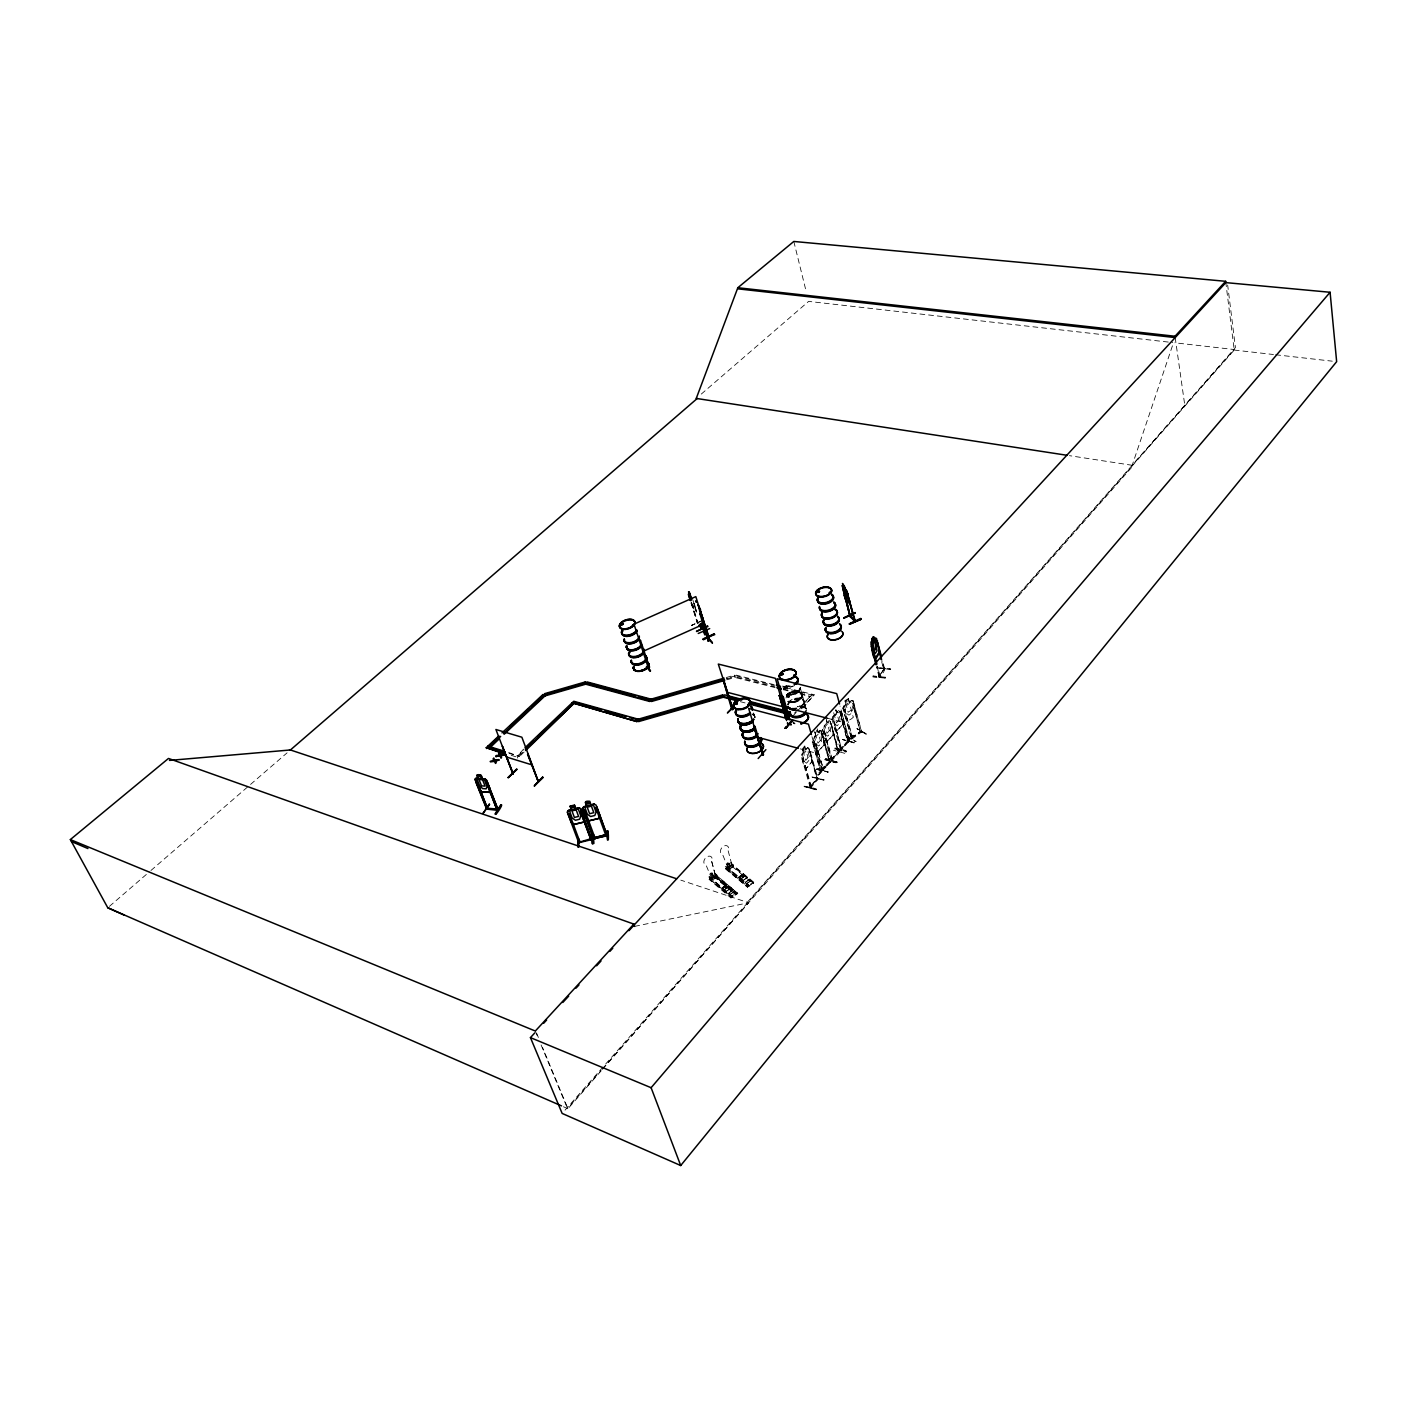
<?xml version="1.0" encoding="UTF-8"?>
<svg xmlns="http://www.w3.org/2000/svg" width="1407" height="1407" viewBox="0 0 1407 1407"><rect width="100%" height="100%" fill="white"/><g stroke="black" fill="none" stroke-linecap="round" stroke-linejoin="round"><path stroke-width="0.75" stroke-dasharray="5 3.75" d="M804.558 786.32C841.404 796.292 778.739 780.428 816.148 788.694M815.884 789.749L804.259 786.724M816.341 769.348L828.125 772.038L816.605 768.31M825.293 759.428C849.898 768.679 829.18 754.943 825.311 759.446M836.919 762.119L825.522 758.496M828.019 772.021L816.623 768.292M834.703 749.016C844.147 747.539 855.702 755.876 834.703 749.016L846.012 752.006M835.037 748.542L846.346 751.514M836.954 762.049L825.645 758.883M713.085 874.908C711.45 873.905 710.095 874.626 712.03 873.712M846.258 751.039L834.949 747.996M845.924 704.397L844.956 700.809L848.351 698.417L849.318 702.251L851.235 702.181L853.011 708.829L852.079 712.874L848.931 715.125L846.469 713.472L844.692 706.824L846.064 704.432L842.863 708.055C845.044 716.884 845.871 726.311 855.562 714.738L853.011 700.862L861.788 731.886M728.949 864.988L727.384 863.335L729.565 864.25M727.525 863.951L729.442 864.144M754.943 716.902L754.17 715.108M804.417 702.498L806.264 709.181A8.477 5.048 -15.8 0 0 799.862 707.053M711.696 874.714L712.681 875.33L711.924 873.659M711.573 874.609L712.997 874.961L710.992 873.466M712.03 874.749L712.522 874.855M727.349 863.74L729.371 863.916M728.967 864.672L727.683 862.983M728.545 864.461L728.193 863.107M800.565 706.683A8.512 5.03 -15.8 0 0 800.319 698.171L800.266 697.45M802.359 696.359L802.377 694.583M743.107 876.491C740.416 871.83 738.992 880.888 742.878 876.473M797.505 691.259L801.99 693.651M788.096 696.096L787.691 697.538M788.571 695.92L788.975 697.116M723.409 887.571C733.75 886.902 716.392 888.573 726.346 886.357M712.892 875.189L711.151 874.503L711.784 873.501M712.188 874.152L712.347 874.31M846.398 737.004L855.984 741.63L846.785 736.054M846.856 736.6L855.984 741.63M711.063 874.028L712.47 874.187M696.975 622.439L697.942 622.615M800.284 689.025L800.372 687.601A8.671 5.065 -15.8 0 1 795.799 693.563A8.671 5.065 -15.8 0 1 786.46 694.601M821.459 769.735C818.241 769.541 823.517 769.946 820.369 770.948L812.455 741.682L813.492 741.964L821.477 771.142L811.997 736.652M817.449 777.842L816.922 779.865L809.465 750.089L817.326 779.97L818.188 779.021L817.854 777.948L816.623 778.827M786.161 728.58L791.226 723.075M802.447 758.83L803.133 758.039L810.678 787.867C807.442 787.129 826.314 769.647 810.889 786.021M791.438 724.763L789.925 723.427L790.101 724.886C793.794 725.484 787.146 722.688 791.051 725.027M788.36 723.022C790.136 725.238 785.968 721.316 787.322 724.148L788.377 724.324L787.252 722.723M847.735 741.436L848.333 740.68L847.823 742.597L840.348 712.927L847.735 742.615L847.911 740.539M841.439 748.348L840.296 748.999L847.137 741.77M838.132 751.936L839.012 751.021L838.414 751.795M829.761 762.682L821.196 733.821L821.899 733.047L829.532 762.84L830.429 761.926L830.112 760.853L828.864 761.697M832.1 758.795L831.66 760.571L824.361 730.901L823.658 731.675M822.902 768.697C840.331 752.692 816.975 770.491 823.535 769.594L814.917 740.68L814.196 741.471L822.726 770.42L823.5 769.559L814.917 740.68M822.286 770.192L813.475 739.291L815.849 735.298L814.723 731.675M813.492 739.361C814.284 736.776 817.643 729.653 821.248 730.937L829.919 761.873L822.321 770.315M826.964 741.612L832.979 735.034L832.891 730.673L833.067 735.07L827.087 741.647L825.118 739.044L822.444 729.442L823.007 727.19L828.969 720.683L830.253 721.123L838.66 752.077L831.185 760.466L822.55 729.389L824.66 725.379M848.052 741.682L839.715 710.799L838.431 710.377L831.977 719.047L840.577 750.037L848.192 741.577M832.1 719.083L832.663 716.849M804.364 703.588L802.852 699.525M879.797 675.325L878.883 675.905M883.666 669.644C887.676 666.39 877.81 682.026 879.885 675.237M883.948 668.73L884.458 667.973L879.146 677.013L878.812 675.905M879.041 677.048L876.579 666.9M885.179 677.224L873.114 675.94M873.114 675.923L872.973 676.96L885.073 678.086M728.404 864.338L728.193 863.652M1172.436 345.805L1132.195 465.295L1235.434 347.564L1227.66 285.023M805.894 749.773L804.786 745.921L802.289 748.823L803.327 752.428L801.199 756.597L801.709 754.31L807.636 747.592L805.824 749.526L804.91 745.956L802.412 748.858L803.573 752.481L802.535 755.102L804.452 761.803L806.528 763.21L808.832 760.501L809.254 756.192L807.354 749.491L805.771 749.738M797.505 691.382L791.121 692.385L786.372 695.937M727.982 863.88L727.261 862.878M815.726 735.263L814.776 737.884L816.658 744.567L818.733 746.009L821.143 743.371L821.635 739.115L819.771 732.431L818.135 732.642M824.783 725.396L823.834 727.999L825.68 734.665L827.756 736.125L830.13 733.504L830.622 729.266L828.776 722.6L827.175 722.793L826.19 719.206M842.951 708.108L843.813 705.997M880.114 676.415L877.476 666.215M709.093 879.568L715.934 875.084L737.778 893.41L730.884 897.947L709.234 879.516M713.894 876.455L735.791 894.729L713.841 876.438L714.791 875.84L736.617 894.184L714.176 875.717M737.725 893.463L714.281 873.395L715.354 874.978L714.246 875.91L736.16 894.184M715.934 875.084L715.002 875.682L736.969 893.973M725.555 869.034L747.522 887.184L725.854 868.312L732.326 864.566L754.328 882.681C737.461 892.777 757.001 879.058 753.062 883.508L730.585 865.182M726.452 868.436L748.401 886.621L725.836 868.312L725.695 866.132L749.562 885.847L747.944 886.621L725.854 868.559L727.525 867.785M727.12 867.732L725.854 868.312M731.165 865.358L730.356 865.903M753.448 883.244L731.394 865.164L731.148 862.579L731.165 864.373L733.381 866.184L728.386 869.456L727.894 867.943M731.042 897.877L731.833 897.332L709.427 879.094M732.924 896.664L709.251 876.667L709.55 879.023L732.203 897.103L709.251 876.667M747.522 887.184L748.788 886.34L725.695 866.132M753.572 883.174L731.728 864.443M800.091 697.555L799.809 698.452M800.003 697.872L801.075 698.171M788.465 701.337A8.548 5.012 -15.8 0 0 800.653 698.189L800.741 698.013A8.512 4.995 -15.8 0 1 788.448 701.126M802.254 696.043L798.754 700.088L792.44 702.058M801.691 697.784C805.156 688.639 789.274 689.729 786.267 695.603M789.679 696.905L789.327 696.219M788.729 696.887L787.603 696.324M809.922 786.636L810.889 787.691L818.065 779.073L809.869 750.177M810.221 787.691L801.41 756.597L803.96 766.235L805.965 768.82L811.769 761.996L811.522 757.564L811.646 761.978L805.965 768.82M811.452 787.005L803.133 758.039M817.748 778.141L817.027 778.933M861.594 732.027L853.732 703.025L852.8 703.693L860.644 732.66C865.147 726.012 847.19 742.509 852.361 737.426M843.092 708.09L851.622 739.203L843.69 710.236L844.622 709.568L852.624 738.587L852.484 737.391M832.082 758.707C828.565 764.142 842.459 750.248 838.097 752.78M841.14 748.049L841.72 749.386L833.489 720.419L841.773 749.403L840.964 750.142L840.384 748.805L848.298 740.645M848.474 741.858L841.193 749.984M830.007 761.046L829.532 761.662M830.341 762.014L822.726 770.42M832.381 759.745L824.361 730.901M838.889 751.18L839.223 752.235L830.904 723.233L838.027 752.868M821.917 769.277L823.148 768.644M885.073 678.209L885.214 677.154M879.234 675.342L884.651 669.081L882.576 660.973M883.913 669.134L879.252 676.134M878.689 667.85L890.737 669.046L878.302 667.762M740.082 876.368L743.037 875.893M812.032 776.893L824.133 779.865L811.962 776.893M810.801 785.722L810.59 786.654M810.344 787.674L817.748 778.88M728.756 864.074L728.685 864.795M749.562 885.847L726.997 867.556M732.396 896.681L708.794 876.966M709.955 879.076L710.641 878.285M800.97 698.048L800.689 698.189A8.548 5.012 -15.8 0 0 798.086 691.242A8.548 5.012 -15.8 0 0 786.355 695.586M801.638 697.802L794.726 702.058L788.571 701.917A8.53 5.012 -15.8 0 0 800.829 698.787A8.53 5.012 -15.8 0 0 798.261 691.822A8.53 5.012 -15.8 0 0 786.513 696.166M788.694 696.834L788.342 695.885M601.194 1070.815L567.971 1108.716L542.486 1047.353M602.636 1069.179L748.577 902.749L680.83 880.149M747.293 902.309L1234.15 349.516L1174.898 342.816M565.051 1110.141L604.254 1065.609M605.696 1063.973L1234.22 350.062L1225.831 282.614M563.486 1106.764L567.496 1108.523L600.824 1070.657M602.266 1069.003L1133.374 465.471L1069.443 455.657M812.455 741.682L820.404 770.895M848.157 738.728C849.142 742.632 847.665 737.11 848.667 739.361M817.643 774.765C820.633 775.644 822.972 763.157 826.085 766.833C817.414 771.054 812.419 783.769 826.067 766.762M845.326 743.898C868.981 717.025 829.444 763.174 852.835 735.456M825.504 766.534L817.819 775.275M845.572 744.426L853.557 736.125M835.776 762.787L824.449 759.674M854.454 742.65L842.6 739.537L854.401 742.615M829.708 760.747L829.11 762.664M831.678 758.566C827.773 764.054 848.544 740.522 831.836 758.778M816.359 769.365L828.125 772.038M831.484 758.619L831.572 759.393M848.544 741.876L840.489 711.098L841.509 711.362L849.054 740.451L848.052 740.188M817.959 751.514L824.027 744.866L823.922 740.504L824.115 744.919L818.083 751.549L816.201 748.981M836.426 731.218L842.388 724.693L842.301 720.366L842.476 724.746L836.549 731.253L834.597 728.633M838.308 751.021L838.414 752.974L831.291 723.339M841.105 750.037L833.876 720.507M820.088 730.55L818.276 732.678L817.186 728.826M827.298 722.829L829.092 720.718M832.715 716.919L834.421 715.073L833.208 711.432M838.554 710.412L836.778 712.487L835.688 708.882M815.655 732.994L816.869 730.11M792.123 719.505L784.719 728.281L790.294 722.881M785.317 728.421L792.897 720.243M793.706 719.927L785.686 728.545L793.865 720.507M787.146 722.706L788.272 724.288L787.445 722.67M792.211 719.575L784.842 728.246M784.719 728.281L792.334 719.962M793.302 715.53L796.239 712.382M797.716 710.816L812.173 694.267L800.407 706.806M801.023 708.917L814.248 694.794L782.644 686.827M802.746 708.231L814.248 694.794M794.515 713.085L798.93 708.372M884.141 669.029L884.106 669.873M879.692 676.978L877.001 666.953M774.202 684.699L736.248 675.131L734.788 676.626L774.852 686.757M775.116 687.618L735.052 677.471L736.512 675.976L774.466 685.561M523.527 749.14L517.583 755.964L523.844 749.984M511.216 755.348L517.459 757.265L523.809 751.197M524.125 752.042L517.776 758.109L517.459 757.265M817.291 778.774L808.796 747.961L807.512 747.557M829.444 760.888L829.813 762.7M822.919 770.368L822.567 769.312M701.302 394.066L808.62 301.397L1172.717 342.569M109.447 906.337L149.3 871.9M150.954 870.476L248.916 785.827M250.569 784.403L287.098 752.833M810.889 786.935L802.729 757.933M742.65 876.772L740.117 877.141M789.397 696.975L787.515 696.623L788.184 697.292M851.129 737.884L860.433 731.921L851.991 737.268M851.727 739.132L861.664 731.921M866.132 734.243L856.969 728.668L866.044 733.627M844.007 710.394L844.921 709.726M853.117 703.869L854.049 703.201M851.323 710.043L848.157 712.276L846.381 705.628L849.547 703.377M843.795 706.033L851.71 700.405L853.134 700.932M848.456 698.47L845.062 700.862L846.17 704.485M884.212 669.767L882.154 660.921M709.744 878.179L714.774 874.89M726.188 867.627L731.165 864.373M727.964 866.747L729.776 865.569L728.756 862.421L726.751 863.441L727.964 866.747L726.751 863.441M710.746 879.428L716.937 874.925L717.552 876.807L711.59 880.694L710.975 878.812M731.869 865.34L727.437 868.242L728.052 870.124L733.962 866.272L731.148 862.579M733.346 864.39L727.12 868.735M710.746 879.498L716.603 875.559M727.19 868.946L733.082 864.953M710.306 873.976C712.733 868.91 710.57 882.488 710.5 874.134M890.525 669.38L878.496 668.149M844.622 709.568L852.765 738.429M823.816 780.217L812.226 777.297M789.204 693.37L791.139 692.402M844.78 753.325L833.507 750.265M854.084 742.949L842.652 739.519M702.902 620.082L691.646 625.341L695.621 623.987M703.008 620.469L691.646 625.306M696.236 611.535L695.568 608.844L696.236 611.535L692.578 607.261M691.101 603.48L696.166 611.394M820.316 769.4L821.283 771.177L819.912 769.752M790.224 724.447L791.314 724.746M726.223 677.541L734.56 675.149L734.823 675.993L726.469 678.403M726.575 678.948L734.929 676.556L735.052 677.471M726.821 679.81L735.175 677.4L734.56 675.149M866.202 734.085L857.004 728.668M749.104 885.865L725.238 866.431M840.77 749.087L841.245 750.001M634.663 926.369L748.577 902.749M792.528 702.357L794.726 702.023M861.066 730.708L860.539 731.552M788.659 696.078L789.01 695.885M792.422 702.075L788.465 701.618M790.048 723.391L790.347 724.412M840.489 711.098L848.439 739.765M1234.22 350.062L1273.458 354.511M1275.639 354.757L1332.288 361.177M732.994 896.558L732.045 897.174C728.562 896.822 740.961 890.596 735.738 894.746M800.073 697.907L800.917 697.643M800.108 698.558L800.302 698.241A8.512 5.03 -15.8 0 0 787.656 703.852M840.225 711.397L841.245 711.661M782.89 687.689L814.495 695.656M783.294 688.885L810.96 696.676L783.541 689.747M834.175 715.02L833.349 717.623L835.16 724.288L837.218 725.748L839.557 723.163L840.049 718.942L838.255 712.276L836.655 712.47L835.74 708.671M827.668 718.326L844.569 722.706M787.551 723.761L788.465 723.937M848.245 739.818L849.388 740.117L848.896 738.974M827.228 722.582L826.243 718.995M740.24 701.653L746.607 703.324M812.191 741.981L813.211 742.263M819.947 730.673L821.248 730.937M818.188 732.431L817.309 728.861M815.743 735.281L814.6 731.64M800.302 748.876L816.693 753.343M820.598 770.526L821.618 770.755M508.683 752.516L519.412 756.526L509.017 753.343M807.512 747.715L808.726 748.102M828.969 720.841L830.183 721.246L832.663 730.725M853.029 701.055L851.604 700.51L849.406 702.04M849.248 740.047L840.085 706.085M789.714 723.814L791.174 725.045M793.302 723.04L794.797 723.831M855.667 710.465L855.562 714.738M728.105 868.049L722.582 854.454A4.96 3.535 -51.7 0 1 720.894 849.283A4.96 3.535 -51.7 0 1 726.504 845.642A4.96 3.535 -51.7 0 1 728.175 850.813L728.351 850.954M730.69 862.878L733.381 866.184M711.661 878.601L706.033 865.006A4.977 3.553 -51.2 0 1 704.309 859.853A4.977 3.553 -51.2 0 1 709.972 856.177A4.977 3.553 -51.2 0 1 711.678 861.348L715.618 876.016M714.738 873.096L716.937 874.925M714.281 873.395L716.532 875.488M715.336 874.961L737.673 893.48M713.173 875.945L712.118 872.78M709.409 878.847L731.341 897.385M782.714 685.965L782.732 686A8.688 5.048 -15.8 0 0 792.546 686.106M805.033 707.281L806.141 708.495M803.749 700.44L804.083 701.372M806 708.301L806 708.301A8.6 5.1 -15.8 0 0 797.452 706.455M726.54 886.586L724.394 885.97L723.497 887.87M692.649 605.327L694.056 607.033L693.985 605.274M845.537 717.535L847.682 720.208M816.166 748.823L818.083 751.549M825.188 738.921L827.087 741.647M754.486 715.547L753.343 714.246A8.759 5.171 -16.9 0 1 754.662 718.062M536.735 1033.494L538.371 1037.451M535.311 1031.032L537.791 1036.994M541.097 1044.944L567.496 1108.523M805.824 708.02L806.317 709.251A8.477 5.03 -15.8 0 0 799.493 705.751M754.557 716.216L753.572 712.909M711.432 878.513L711.942 880.008L716.954 876.737L716.462 875.224M693.792 603.48L696.324 611.746M691.787 603.005L698.153 623.618M691.382 602.513L697.731 623.125M691.4 603.181L697.116 621.736M690.995 602.688L697.344 623.301M694.179 603.304L696.729 611.57M692.86 599.98L696.746 612.238M790.611 724.007L790.857 725.08M810.52 785.88L810.96 787.709M808.603 748.067L811.311 757.617M804.065 701.372L800.354 688.129A8.548 4.995 -15.8 0 1 795.887 693.968A8.548 4.995 -15.8 0 1 786.671 694.988M800.706 697.608L800.759 698.013A8.512 4.995 -15.8 0 0 798.015 691.066A8.512 4.995 -15.8 0 0 786.32 695.41M823.974 730.796L831.959 759.604M822.304 733.153L830.359 762.102M821.125 730.901L823.834 740.592M835.424 709.937L835.758 711.133M839.522 710.904L842.09 720.402M848.28 698.611L853.011 716.427M852.8 703.693L860.328 732.484M711.678 861.348L715.46 875.875M877.053 666.162L879.744 676.996M754.943 717.5L754.926 717.535A8.618 5.1 -16.9 0 0 752.094 714.492A8.635 5.1 -16.9 0 1 754.943 717.535L754.926 717.165A8.759 5.171 -16.9 0 0 752.042 713.947M728.175 850.813L732.045 865.481M881.697 661.659L883.684 669.82M793.812 241.459L806.07 291.056M1175.197 337.574L1184.905 406.095M754.416 717.605A8.635 5.1 -16.9 0 0 753.15 713.912A8.618 5.1 -16.9 0 1 754.398 717.605M786.443 695.92A8.548 5.012 -15.8 0 1 798.191 691.558A8.548 5.012 -15.8 0 1 800.759 698.523A8.548 5.012 -15.8 0 1 788.571 701.653M784.561 689.272A8.548 4.995 -15.8 0 1 789.274 685.789M784.315 688.797A8.671 5.065 -15.8 0 1 789.098 685.279M800.249 687.267A8.671 5.065 -15.8 0 1 795.694 693.159A8.671 5.065 -15.8 0 1 786.355 694.196M783.523 689.817A8.671 5.065 -15.8 0 1 788.993 684.875M799.897 688.199A8.548 4.995 -15.8 0 1 794.515 693.106A8.548 4.995 -15.8 0 1 786.284 693.669M783.506 689.342A8.548 4.995 -15.8 0 1 788.905 684.47M794.586 685.543A8.565 4.977 -15.8 0 1 782.943 686.352M790.259 686.387A8.688 5.048 -15.8 0 1 782.609 685.543M790.118 685.842A8.548 4.977 -15.8 0 1 782.573 685.016M797.576 706.859A8.6 5.118 -15.8 0 1 806.158 708.741M785.985 697.96A8.512 4.995 -15.8 0 1 797.716 692.138A8.512 4.995 -15.8 0 1 800.46 699.596A8.512 4.995 -15.8 0 1 787.322 701.548M787.797 704.714A8.618 5.1 -15.8 0 1 800.618 698.962A8.618 5.1 -15.8 0 1 800.882 707.58M788.043 705.153A8.495 5.03 -15.8 0 1 800.689 699.472A8.495 5.03 -15.8 0 1 800.935 707.985M787.674 704.309A8.618 5.1 -15.8 0 1 800.513 698.558A8.618 5.1 -15.8 0 1 800.759 707.176M794.937 723.761A8.424 5.03 -15.8 0 1 793.495 723.022M885.284 677.717L873.184 676.556L885.284 677.717M808.023 757.634L805.701 760.343L803.784 753.642L806.105 750.951L808.023 757.634M804.487 747.223L803.344 750.16L804.487 747.223M820.351 740.522L817.942 743.142L816.06 736.459L818.469 733.838L820.351 740.522M829.339 730.655L826.964 733.276L825.118 726.592L827.509 723.989L829.339 730.655M838.801 720.314L836.426 722.899L834.615 716.233L836.989 713.648L838.801 720.314M847.876 699.613L845.836 701.055L846.152 702.234L848.192 700.809L847.876 699.613M729.125 886.199L723.268 890.508L729.125 886.199M745.622 875.541L739.801 879.815L745.622 875.541M731.095 887.852L725.238 892.179L731.095 887.852M747.609 877.177L741.788 881.468L747.609 877.177M733.328 889.734L727.454 894.043L733.328 889.734M749.861 879.023L744.022 883.332L749.861 879.023M734.823 890.983L728.949 895.309L734.823 890.983M751.373 880.272L745.534 884.563L751.373 880.272M726.891 884.335L721.052 888.644L726.891 884.335M743.371 873.712L737.567 877.968L743.371 873.712M793.39 722.582A8.407 5.012 -15.8 0 0 794.832 723.321A8.424 5.03 -15.8 0 1 793.372 722.565"/><path stroke-width="1.5" d="M854.313 620.944L854.067 619.959L855.139 620.329L854.964 621.542L846.24 590.008L847.313 591.819M855.157 620.258L855.368 621.366L847.295 593.332L848.192 593.666M854.911 621.489L849.511 615.844M583.993 821.917L584.098 818.118M570.785 821.495L573.616 824.59L584.151 822.005L584.257 818.188M585.998 817.766L588.812 820.861L599.364 818.276L599.488 814.46M830.095 592.593L829.972 592.839M830.464 592.664L829.532 592.136M819.384 591.556L817.449 591.96L818.399 591.133M817.52 591.96L818.118 590.94L818.733 592.048M819.507 591.661L818.557 590.905M817.52 591.221L817.502 592.453M794.146 675.641L794.392 675.694M793.935 675.694L794.427 675.325M794.779 675.501L793.724 675.008M489.636 804.452L482.988 813.439L489.355 803.942M781.342 674.604L781.536 673.619M782.679 674.164L781.202 673.988M782.45 673.601L782.521 674.955L781.272 674.868M783.365 674.199L781.659 673.619M748.014 704.485L748.119 705.452M747.926 705.276L748.471 704.432M736.266 703.131L737.18 702.832M735.017 703.905L736.881 702.832M736.23 702.92L735.369 703.693L736.67 704.116M700.651 609.794L699.842 609.46L708.97 636.843L708.161 635.243M650.526 670.858L646.569 666.637M650.403 670.805L646.991 666.443M704.52 630.723C701.055 625.763 708.53 646.358 702.462 625.025M701.372 627.803L701.671 627.135M700.563 624.638L701.882 628.841L701.091 627.329M871.338 646.64C871.302 626.273 870.827 674.604 879.217 652.338L878.742 648.029L879.094 652.338L875.084 658.617M578.189 837.587L578.523 847.084M758.162 758.549L765.9 749.65M578.734 847.102L578.347 837.974L577.925 845.501M593.262 833.911L593.895 843.409L592.365 843.778L591.855 834.193M593.402 834.351L592.083 834.615L592.417 843.602M593.086 843.532L592.839 834.509M648.205 667.797C650.386 666.795 649.383 666.003 648.363 668.008L633.977 624.145L695.814 596.621L709.48 640.502L708.284 641.047L708.196 639.974C711.063 638.743 705.874 639.886 708.495 640.959M690.345 600.631L688.586 593.895L690.063 595.442M640.22 646.182L640.343 646.218M763.122 753.572L761.732 753.624L763.086 753.466L763.262 754.926L762.049 754.592M632.376 625.376L633.502 624.831L632.464 625.57M621.63 624.726L621.402 623.881L622.422 624.462M649.313 666.461L647.888 666.83L649.401 666.742M733.117 709.269L731.376 708.284L732.625 708.213M731.675 709.304L732.73 709.568L723.55 681.217L731.816 709.445L731.64 708.02M1067.262 455.323L696.254 398.427L737.831 287.731L793.812 241.459L1225.655 281.312L1225.831 282.614L628.929 930.678M842.23 585.804L850.109 616.477L843.866 590.799M513.098 772.672L512.957 774.043L495.915 729.494L521.874 737.215L538.353 781.465M781.166 673.847L781.254 675.043M781.237 674.076L782.239 673.795M647.888 666.83L648.891 666.32M622.879 624.233L622.123 624.303M623.266 624.251L622.246 624.849M871.549 644.529L875.646 638.25L876.508 638.655L881.609 659.69M872.428 647.976L876.016 662.117M881.187 659.637L877.071 640.73L881.556 656.928M877.493 640.783L876.596 641.469M873.554 636.738L871.953 639.235L872.147 645.25L876.948 664.192M593.877 839.1L595.231 838.678L584.732 810.168L583.5 810.784L584.732 810.168M591.802 838.466L578.787 842.353M496.689 808.585L497.058 810.01L486.294 782.099L487.35 782.169L498.166 809.992L486.417 780.023L484.817 778.687M496.812 808.603L498.184 809.57M495.352 814.301C502.651 799.756 504.515 803.784 495.915 814.407M495.123 813.826L501.05 804.751M580.089 842.441L569.466 813.914L568.235 814.53L569.466 813.914M476.938 781.448L487.772 809.254L476.938 781.448L475.672 781.694L486.716 809.236L498.236 809.641M487.438 807.847C484.518 808.075 488.95 807.688 487.649 809.236M478.644 788.325L481.247 791.877L490.164 792.299M486.453 780.094L490.146 789.134L490.093 792.405M497.005 809.94L486.294 782.099M478.521 778.37L477.061 779.372L479.594 785.739L482.601 788.588L486.171 788.835L487.015 786.249L484.483 779.883L482.109 778.616C483.199 773.569 473.016 773.199 478.45 778.476L475.074 779.337L481.352 791.684M849.564 615.985L854.172 620.188M591.116 804.91L594.176 804.065L583.676 806.739L582.551 808.374L594.018 839.029M701.372 628.208L700.141 624.145M702.251 628.577L699.385 625.13M534.853 1032.826L530.439 1037.61L562.149 1113.429L680.707 1165.541L1336.65 361.669L1330.09 292.269L1225.831 282.614M680.707 1165.541L651.107 1087.717L1330.09 292.269M737.286 703.94L736.811 702.709M829.128 592.664L830.323 592.646M633.836 924.1L535.311 1031.032L70.35 839.574L168.488 758.443L633.836 924.1L634.663 926.369L633.343 925.894M543.682 1023.258L546.62 1020.057M562.782 1002.505L568.674 996.121M576.008 988.136L578.963 984.953M596.603 965.8L601 961.016M609.829 951.431L612.766 948.248M738.147 288.875L1175.197 337.574L1175.021 336.255L1225.655 281.312M606.769 834.404L593.349 838.027L606.945 834.386M596.937 807.178L595.706 807.794L596.937 807.178L607.332 835.723L605.854 836.127L605.52 834.668M594.176 804.065L596.076 805.068L607.156 835.793L594 838.572M594.721 837.693L594.95 838.853M593.86 838.713L607.314 835.406M754.627 726.487L753.642 726.223L763.157 754.891L753.642 726.223M789.556 719.804L782.186 696.201L788.571 719.557M578.224 841.421L579.737 841.052M579.561 841.439L578.277 841.773M785.792 718.819L779.39 695.498L786.759 719.083M734.19 705.927L727.401 712.997L734.243 706.349M723.286 681.498L724.499 681.463M738.112 701.108L723.251 697.221L638.813 721.527L638.514 720.683L722.987 696.359L724.482 694.847L741.454 699.261M621.718 624.585L621.577 623.635L621.384 624.849M636.984 721.598L572.174 702.761L636.984 721.598L638.532 720.05L651.195 716.409M636.703 720.753L638.25 719.206L722.635 694.917L722.899 695.779M503.812 733.434L544.667 695.093L585.435 683.362L649.577 700.668L651.107 699.156L724.13 678.139M504.128 734.261L544.966 695.92L585.717 684.189L649.858 701.513L651.388 700.018L672.247 694.003M537.632 781.061L538.072 780.938M542.645 777.069L534.343 785.968L542.697 777.121M534.379 785.915L543.067 777.631M527.537 754.328L538.459 781.94L537.826 780.498M508.261 777.28L516.791 769.031L508.208 777.666M508.226 777.719L516.932 769.488M525.092 747.645L573.739 701.266L638.25 719.206L638.813 721.527M525.427 748.489L533.253 740.997M537.966 736.512L559.933 715.565M569.343 706.578L574.038 702.111L601.088 709.638M525.374 749.702L574.021 703.271L525.69 750.547M634.838 695.55L587.247 682.729L585.717 684.189L585.435 683.362L586.965 681.903L651.107 699.156L651.652 701.442L724.746 680.408M513.098 773.973L502.405 746.308L513.098 773.498M498.694 759.569L494.824 760.114L498.905 760.114L495.194 761.187L493.769 757.986M499.503 753.343L500.558 755.453L504.41 754.908L500.716 755.964L499.292 752.78M495.405 763.438C496.548 762.436 493.734 762.541 493.136 758.602M500.927 758.197C502.07 757.212 499.256 757.318 498.641 753.396M490.234 761.345L493.998 760.272L494.367 761.345L490.445 761.89M495.756 756.122L496.442 755.471C506.309 754.908 489.038 757.757 499.678 755.559L495.968 756.685M586.789 806L584.96 807.724L587.37 814.266L590.641 816.517L594.827 815.48L596.058 812.138L593.684 805.595L590.993 804.962L589.832 801.287C579.737 800.302 591.274 807.055 583.676 806.739M505.289 754.275L486.224 747.697L498.869 735.843M502.018 732.889L542.873 694.583L544.966 695.92L542.873 694.583M486.541 748.524L499.186 736.67M510.178 726.346L529.032 708.671M532.18 705.734L543.172 695.41M500.663 736.371L489.988 747.539L499.415 738.675M708.671 635.876L704.239 631.286M735.755 702.92L736.054 704.45L737.426 703.025M633.168 624.989L633.414 624.796M578.33 838.044L578.013 847.207M640.484 640.308L639.446 640.765L640.484 640.308L649.489 667.516M708.249 640.66L709.022 639.288M579.614 841.474L578.611 842.758M538.353 781.94L527.836 754.029M486.752 808.814L486.664 807.741M497.99 810.01L486.664 809.131M622.105 623.336L621.402 624.69M860.732 618.394C825.698 634.539 884.634 608.862 849.775 624.286M861.137 619.186L849.529 624.005M707.035 637.512L712.417 642.929L707.651 637.213M849.758 614.718L850.127 615.721L842.512 583.483L846.24 590.94L847.682 599.136L844.411 593.754M843.989 618.165L855.263 613.047M849.687 601.018L849.81 603.814L849.617 600.93M699.895 613.751L701.091 613.487L699.895 613.751L708.231 641.029M714.299 633.924L703.113 639.376M842.177 585.664L846.363 590.043M844.182 585.382L845.202 588.759M842.916 588.847L850.109 616.477M702.797 619.696L702.322 617.022M642.946 651.406L704.186 623.952M707.563 625.763L696.694 631.567M696.447 631.18L707.95 626.537M698.241 633.467L709.691 628.595M698.787 606.153L699.56 608.035M688.586 593.895L692.068 599.065M689.958 593.648L690.978 597.043M688.357 594.581L690.186 599.927M578.312 841.333L578.91 842.775M590.782 839.399L592.206 839.416L580.81 808.708L578.91 807.811L575.832 808.656M762.33 754.31L763.35 754.521M648.539 667.956L648.082 666.654M818.716 592.347L817.52 592.294M544.667 695.093L544.509 693.704L585.224 681.973L585.717 684.189M544.966 695.92L544.808 694.53L561.094 689.835M565.157 688.674L571.26 686.915M575.34 685.737L581.443 683.978M676.415 692.807L716.04 681.393M651.652 701.442L651.371 700.598L724.482 679.546M659.637 713.982L684.945 706.701M689.149 705.487L714.457 698.206M571.33 809.764L568.41 810.397L567.461 812.12L570.925 821.354L573.687 824.449L584.151 822.005M584.098 818.223L580.669 808.884L578.875 807.952L568.41 810.485L567.285 812.12L578.752 842.723L592.03 839.504L591.679 838.132M580.44 811.223L581.671 810.924L580.44 811.54L590.993 839.768L580.44 811.54M599.364 818.276L588.812 820.861M593.561 834.421L591.942 834.228M607.877 830.904L608.299 839.873C609.073 827.844 605.151 827.316 607.525 840.067M622.175 623.547L623.389 623.706M622.861 623.793L622.123 624.251M605.59 835.125L606.1 836.075L595.689 807.477M594.932 838.343L594.563 837.376M704.432 631.233L708.231 635.524M500.329 754.891L504.198 754.345M504.41 754.908L500.558 755.453L501.578 757.599M498.905 760.114L495.035 760.659L496.055 762.823M874.31 640.255L875.471 640.097L876.966 650.773L875.383 653.27L873.8 651.81M169.473 760.413L290.422 749.966L697.221 398.498L696.342 398.357M818.329 590.958L819.507 591.468M782.644 673.478L780.92 674.621M477.096 775.046L480.684 775.292M486.347 780.129L484.729 778.898L475.865 778.071L474.933 779.285L486.875 808.814M484.729 778.898L482.038 778.704L480.825 775.081M475.672 781.694L476.727 781.764M486.083 782.415L487.139 782.485M481.247 791.877L490.304 792.422L490.005 789.116M496.952 808.568L497.761 808.62M875.646 638.25L876.455 638.796M872.621 642.718C869.913 640.343 874.732 632.359 874.451 640.273M873.606 656.067L875.207 658.634M762.33 753.255L762.172 754.662M737.831 287.731L1175.021 336.255M574.425 805.296L575.727 808.814L578.418 809.342L580.827 815.867L579.614 819.226L575.428 820.246L572.139 818.012L569.712 811.47L571.523 809.746L570.222 806.246M779.126 695.779L780.111 696.025M781.923 696.483L782.908 696.729M776.312 685.227L780.533 686.299M776.963 687.284L781.184 688.357M777.227 688.146L781.43 689.219M726.909 692.209L783.593 706.894M785.405 707.369L827.668 718.326M732.994 709.251L718.291 664.069L775.345 678.315L787.023 718.801M731.798 709.321L732.73 709.568L724.218 681.727M749.949 701.477L790.277 711.977M728.984 696.799L741.718 700.123M750.212 702.339L790.523 712.839M722.635 694.917L722.987 696.359L737.848 700.246M748.471 703.008L790.927 714.105M750.846 704.432L791.174 714.967M638.971 696.658L651.388 700.018M757.283 737.145L798.261 748.313M605.239 710.799L626.062 716.585M630.213 717.746L638.532 720.05M504.515 751.232L487.86 746.15L488.194 746.976M492.362 748.26L504.849 752.077M486.224 747.697L504.955 753.431M506.573 757.054L532.391 765.003M289.525 749.667L676.679 878.777M530.439 1037.61L651.107 1087.717M71.44 841.562L87.955 848.562M70.35 839.574L107.776 907.761L561.481 1105.884M107.776 907.761L124.203 915.113M850.074 615.756L855.333 621.261M854.735 621.472L847.137 591.855M701.724 628.753L698.998 625.306M708.372 636.966L699.648 607.965M712.417 642.911L706.859 636.966M842.916 584.591L844.306 586.842L843.215 585.734M845.73 599.347L849.863 603.603L845.607 599.4M586.139 817.625L588.882 820.615M690.081 593.648L688.586 591.784L689.94 593.701M688.973 592.875L690.221 595.073L689.307 593.983M696.535 601.967L695.621 600.859L695.973 601.985M698.804 606.241L697.661 605.01L698.663 606.294M691.312 598.151L689.922 596.462L691.189 600.613M702.972 638.971L714.264 633.853L714.686 634.715M706.859 634.926L703.905 631.514M703.359 639.78L714.475 634.399M646.517 666.707L649.893 671.139M571.523 809.852L570.028 806.158L574.531 805.05L575.727 808.726M582.709 808.286L594.018 839.082M585.505 802.482L586.789 806.105M690.01 595.478L688.586 591.784L690.45 599.699M698.751 607.103L700.721 615.088M702.251 623.459L704.837 631.796L701.442 623.125M700.95 624.462L702.269 628.665L700.528 623.969M754.908 726.205L763.544 754.627M762.594 754.328L748.647 708.425L808.462 724.148L811.417 734.577M788.835 719.276L777.174 678.754L836.725 693.633L839.539 704.01M779.39 695.498L786.654 720.63M783.171 696.447L789.819 719.522M842.6 583.659L843.497 587.088M872.375 648.75L875.963 662.908M871.408 646.604L876.069 664.878M651.107 699.156L651.371 700.598M638.25 719.206L638.514 720.683M585.224 681.973L585.435 683.362M753.941 719.505A8.759 5.171 -16.9 0 1 743.547 724.183A8.759 5.171 -16.9 0 1 737.972 719.153M750.494 713.824A8.653 5.083 -16.9 0 1 739.484 716.831A8.653 5.083 -16.9 0 1 736.652 710.693M751.18 707.316A8.653 5.083 -16.9 0 1 752.569 709.62M752.833 721.316A8.759 5.171 -16.9 0 1 743.67 724.605A8.759 5.171 -16.9 0 1 737.936 720.982M754.873 728.351A8.635 5.136 -16.9 0 1 743.881 731.359A8.635 5.136 -16.9 0 1 741.049 725.168A8.583 5.1 -16.9 0 0 743.916 731.323A8.583 5.1 -16.9 0 0 754.838 728.334A8.6 5.1 -16.9 0 1 743.898 731.323A8.6 5.1 -16.9 0 1 741.067 725.15M751.021 706.402A8.776 5.153 -16.9 0 1 752.288 710.13M750.336 712.98A8.776 5.153 -16.9 0 1 740.117 716.198A8.776 5.153 -16.9 0 1 735.562 711.256M750.775 705.997A8.671 5.083 -16.9 0 1 752.042 709.673M750.107 712.487A8.671 5.083 -16.9 0 1 740.029 715.671A8.671 5.083 -16.9 0 1 735.527 710.781M750.459 713.384A8.776 5.153 -16.9 0 1 740.24 716.603A8.776 5.153 -16.9 0 1 735.685 711.661M751.145 706.806A8.776 5.153 -16.9 0 1 752.552 709.128M740.944 724.711A8.583 5.1 -16.9 0 0 743.775 730.866A8.583 5.1 -16.9 0 0 754.697 727.876A8.6 5.1 -16.9 0 1 743.775 730.884A8.635 5.118 -16.9 0 1 740.961 724.886A8.6 5.1 -16.9 0 0 743.775 730.884A8.635 5.118 -16.9 0 0 754.785 728.07M761.046 737.69A8.688 5.223 -17 0 1 753.607 746.202A8.688 5.223 -17 0 1 744.76 741.454M757.247 736.283A8.6 5.136 -16.9 0 1 746.308 739.291A8.6 5.136 -16.9 0 1 743.476 733.082M761.24 738.569A8.583 5.153 -17 0 1 752.376 745.886A8.583 5.153 -17 0 1 744.743 740.997M760.22 737.549A8.565 5.153 -17 0 1 755.999 746.308A8.565 5.153 -17 0 1 744.989 743.705M762.014 743.6A8.53 5.153 -17 0 1 756.773 752.745A8.53 5.153 -17 0 1 746.994 748.348M761.169 738.095A8.688 5.223 -17 0 1 753.73 746.607A8.688 5.223 -17 0 1 744.883 741.858M754.961 728.65A8.635 5.136 -16.9 0 1 743.969 731.658A8.635 5.136 -16.9 0 1 741.137 725.467M762.102 743.758A8.565 5.171 -17 0 1 760.976 750.775A8.565 5.171 -17 0 1 750.265 753.237A8.565 5.171 -17 0 1 747.715 747.082M757.072 735.474A8.723 5.206 -16.9 0 1 746.941 738.675A8.723 5.206 -16.9 0 1 742.386 733.663M758.074 733.592A8.6 5.136 -16.9 0 1 747.873 738.218A8.6 5.136 -16.9 0 1 742.368 733.205M755.067 729.055A8.6 5.1 -16.9 0 1 745.059 732.22A8.6 5.1 -16.9 0 1 740.592 727.313A8.583 5.1 -16.9 0 0 745.077 732.203A8.583 5.1 -16.9 0 0 755.049 729.037M757.195 735.861A8.723 5.206 -16.9 0 1 747.064 739.062A8.723 5.206 -16.9 0 1 742.509 734.067M831.748 594.229A8.161 4.502 -14.8 0 1 830.957 600.279A8.161 4.502 -14.8 0 1 820.756 602.688A8.161 4.502 -14.8 0 1 818.03 597.447M833.982 602.337A8.249 4.59 -14.8 0 1 829.251 610.497A8.249 4.59 -14.8 0 1 819.49 606.892M832.1 595.513A8.161 4.502 -14.8 0 1 831.308 601.58A8.161 4.502 -14.8 0 1 821.09 603.99A8.161 4.502 -14.8 0 1 818.382 598.749M833.788 601.95A8.143 4.52 -14.8 0 1 829.11 609.987A8.143 4.52 -14.8 0 1 819.49 606.435M834.122 603.234A8.143 4.52 -14.8 0 1 830.447 610.937A8.143 4.52 -14.8 0 1 819.753 608.95M835.758 609.407A8.125 4.538 -14.8 0 1 834.984 615.51A8.125 4.538 -14.8 0 1 824.801 617.902A8.125 4.538 -14.8 0 1 822.075 612.625M834.087 602.741A8.249 4.59 -14.8 0 1 829.356 610.902A8.249 4.59 -14.8 0 1 819.595 607.279M832.065 595.02A8.266 4.573 -14.8 0 1 831.273 601.158A8.266 4.573 -14.8 0 1 820.914 603.603A8.266 4.573 -14.8 0 1 818.153 598.292M831.959 594.616A8.266 4.573 -14.8 0 1 831.168 600.771A8.266 4.573 -14.8 0 1 820.809 603.198A8.266 4.573 -14.8 0 1 818.047 597.887M834.421 609.108A8.125 4.538 -14.8 0 1 835.951 615.07A8.125 4.538 -14.8 0 1 825.487 618.359A8.125 4.538 -14.8 0 1 822.163 612.96M837.517 616.143A8.108 4.555 -14.8 0 1 836.76 622.263A8.108 4.555 -14.8 0 1 826.613 624.638A8.108 4.555 -14.8 0 1 823.886 619.344M839.715 624.163A8.196 4.626 -14.8 0 1 835.055 632.359A8.196 4.626 -14.8 0 1 825.329 628.683M837.851 617.427A8.09 4.555 -14.8 0 1 833.225 625.499A8.09 4.555 -14.8 0 1 823.623 621.894M839.522 623.776A8.09 4.573 -14.8 0 1 834.914 631.866A8.09 4.573 -14.8 0 1 825.311 628.226M840.823 625.939A8.073 4.573 -14.8 0 1 833.19 633.625A8.073 4.573 -14.8 0 1 826.261 628.226M842.441 632.042A8.073 4.59 -14.8 0 1 834.826 639.728A8.073 4.59 -14.8 0 1 827.879 634.311M840.049 630.494A8.073 4.59 -14.8 0 1 841.474 631.145M839.821 624.55A8.196 4.626 -14.8 0 1 839.064 630.758A8.196 4.626 -14.8 0 1 828.811 633.168A8.196 4.626 -14.8 0 1 826.05 627.786M837.816 616.934A8.213 4.608 -14.8 0 1 837.059 623.125A8.213 4.608 -14.8 0 1 826.771 625.535A8.213 4.608 -14.8 0 1 824.01 620.17M837.728 616.547A8.213 4.608 -14.8 0 1 836.954 622.738A8.213 4.608 -14.8 0 1 826.665 625.148A8.213 4.608 -14.8 0 1 823.904 619.784M835.987 610.392A8.108 4.538 -14.8 0 1 835.213 616.477A8.108 4.538 -14.8 0 1 825.082 618.851A8.108 4.538 -14.8 0 1 822.356 613.593M836.884 610.902A8.125 4.555 -14.8 0 1 829.198 618.552A8.125 4.555 -14.8 0 1 822.233 613.206M834.492 609.372A8.125 4.555 -14.8 0 1 835.916 610.005M842.512 632.288A8.073 4.59 -14.8 0 1 834.879 639.992A8.073 4.59 -14.8 0 1 827.949 634.575M796.679 678.033A8.565 4.977 -15.8 0 1 796.204 684.347M795.166 676.802A8.688 5.048 -15.8 0 1 796.169 683.908M797.558 678.121A8.688 5.048 -15.8 0 1 794.41 684.717M795.043 676.38A8.688 5.048 -15.8 0 1 796.538 677.119M796.309 676.714A8.565 4.977 -15.8 0 1 794.216 684.207M805.771 712.399A8.6 5.1 -15.8 0 1 795.623 716.99A8.6 5.1 -15.8 0 1 789.907 712.083M794.726 709.937A8.477 5.012 -15.8 0 1 787.955 706.507M806.193 710.535A8.477 5.03 -15.8 0 1 796.573 716.444A8.477 5.03 -15.8 0 1 789.89 711.625M805.912 713.243A8.477 5.048 -15.8 0 1 796.942 717.746A8.477 5.048 -15.8 0 1 790.171 714.299M805.877 712.804A8.6 5.118 -15.8 0 1 795.729 717.394A8.6 5.118 -15.8 0 1 790.03 712.487M794.445 709.163A8.618 5.1 -15.8 0 1 788.026 706.93M796.52 708.301A8.495 5.012 -15.8 0 1 792.282 708.583M790.47 708.196A8.495 5.012 -15.8 0 1 789.01 707.457M794.568 709.568A8.618 5.1 -15.8 0 1 788.149 707.334M806.95 714.457A8.477 5.065 -15.8 0 1 807.671 719.505A8.477 5.065 -15.8 0 1 800.882 723.673M807.02 714.703A8.477 5.065 -15.8 0 1 807.741 719.751A8.477 5.065 -15.8 0 1 800.952 723.937M806.862 714.281A8.424 5.03 -15.8 0 1 807.583 719.294A8.424 5.03 -15.8 0 1 800.829 723.444M639.429 637.688A8.125 4.432 -18.4 0 1 629.914 643.192A8.125 4.432 -18.4 0 1 624.216 638.884M637.125 630.987A8.037 4.362 -18.3 0 1 626.748 636.456A8.037 4.362 -18.3 0 1 622.844 630.934M639.394 636.034A8.02 4.362 -18.4 0 1 631.796 642.366A8.02 4.362 -18.4 0 1 623.952 639.675M638.848 639.78A8.02 4.362 -18.4 0 1 629.246 643.984A8.02 4.362 -18.4 0 1 624.602 639.71M640.765 645.637A7.985 4.379 -18.4 0 1 631.198 649.823A7.985 4.379 -18.4 0 1 626.572 645.532M638.796 639.358A8.125 4.432 -18.4 0 1 629.07 643.615A8.125 4.432 -18.4 0 1 624.356 639.27M637.072 630.547A8.143 4.414 -18.3 0 1 626.555 636.087A8.143 4.414 -18.3 0 1 622.597 630.494M636.193 631.444A8.143 4.414 -18.3 0 1 626.432 635.7A8.143 4.414 -18.3 0 1 621.718 631.374M636.703 629.72A8.037 4.344 -18.3 0 1 627.293 635.155A8.037 4.344 -18.3 0 1 621.683 630.934M641.662 644.793A8.002 4.397 -18.4 0 1 632.288 650.227A8.002 4.397 -18.4 0 1 626.678 645.971M640.853 645.813A8.002 4.397 -18.4 0 1 631.251 649.999A8.002 4.397 -18.4 0 1 626.59 645.707M645.514 655.644A8.073 4.467 -18.4 0 1 640.009 663.858A8.073 4.467 -18.4 0 1 631.303 660.094M644.054 649.999A7.967 4.397 -18.4 0 1 635.806 657.649A7.967 4.397 -18.4 0 1 629.949 652.232M645.268 655.275A7.967 4.414 -18.4 0 1 640.836 663.031A7.967 4.414 -18.4 0 1 631.04 660.903M645.69 656.506A7.95 4.414 -18.4 0 1 646.569 659.777M645.848 661.044A7.95 4.414 -18.4 0 1 636.316 665.23A7.95 4.414 -18.4 0 1 631.673 660.903M646.323 661.624A7.932 4.414 -18.4 0 1 647.378 667.252A7.932 4.414 -18.4 0 1 637.934 670.981A7.932 4.414 -18.4 0 1 633.607 666.654A7.897 4.397 -18.4 0 0 637.934 670.963A7.897 4.397 -18.4 0 0 647.361 667.235A7.914 4.397 -18.4 0 0 646.305 661.624A7.897 4.397 -18.4 0 1 647.361 667.235A7.914 4.397 -18.4 0 1 637.934 670.963A7.914 4.397 -18.4 0 1 633.625 666.637M645.637 656.031A8.073 4.467 -18.4 0 1 646.534 659.338M645.795 660.622A8.073 4.467 -18.4 0 1 636.14 664.86A8.073 4.467 -18.4 0 1 631.426 660.481M644.019 649.542A8.09 4.45 -18.4 0 1 635.647 657.298A8.09 4.45 -18.4 0 1 629.703 651.793M643.896 649.155A8.09 4.45 -18.4 0 1 636.544 656.7A8.09 4.45 -18.4 0 1 628.823 652.69M643.949 649.876A7.985 4.397 -18.4 0 1 635.384 656.418A7.985 4.397 -18.4 0 1 628.788 652.25M641.135 646.745A7.985 4.379 -18.4 0 1 631.567 650.931A7.985 4.379 -18.4 0 1 626.942 646.64M641.029 646.358A8.002 4.397 -18.4 0 1 631.426 650.544A8.002 4.397 -18.4 0 1 626.766 646.253M647.642 662.433A7.95 4.432 -18.4 0 1 642.243 670.559A7.95 4.432 -18.4 0 1 633.642 666.812M876.262 647.976L874.662 650.474L873.008 643.914L874.609 641.434L876.262 647.976M873.29 637.758L872.551 640.537L873.29 637.758M496.794 808.867L487.543 808.515L496.794 808.867M855.192 612.608L843.76 617.954L855.192 612.608M844.288 595.46L845.607 599.47L844.288 595.46M573.898 805.982L571.189 806.633L571.629 807.811L574.32 807.143L573.898 805.982M589.181 802.219L586.473 802.887L586.895 804.065L589.603 803.397L589.181 802.219M576.167 809.887L571.963 810.924L574.39 817.449L578.576 816.429L576.167 809.887M591.432 806.141L587.211 807.178L589.603 813.721L593.807 812.683L591.432 806.141M480.332 775.714L478.028 775.556L480.789 776.857L480.332 775.714M482.566 779.759L478.978 779.513L481.511 785.862L485.098 786.126L482.566 779.759M845.343 590.008L843.655 588.284L845.308 594.669L846.979 596.392L845.343 590.008M738.024 709.022A8.706 5.083 -16.9 0 0 750.212 701.636A8.706 5.083 -16.9 0 0 737.075 700.158A8.706 5.083 -16.9 0 0 738.024 709.022M738.235 709.656A8.671 5.065 -16.9 0 0 750.371 702.286A8.671 5.065 -16.9 0 0 737.303 700.827A8.671 5.065 -16.9 0 0 738.235 709.656M738.095 709.251A8.706 5.083 -16.9 0 0 750.283 701.864A8.706 5.083 -16.9 0 0 737.145 700.405A8.706 5.083 -16.9 0 0 738.095 709.251M743.441 723.655A8.635 5.1 -16.9 0 0 753.695 719.047A8.618 5.1 -16.9 0 1 743.459 723.638A8.635 5.1 -16.9 0 1 737.936 718.696A8.618 5.1 -16.9 0 0 743.459 723.638M743.846 724.974A8.618 5.1 -16.9 0 0 752.868 721.738A8.635 5.1 -16.9 0 1 743.846 724.974A8.635 5.1 -16.9 0 1 738.183 721.404A8.618 5.1 -16.9 0 0 743.846 724.974M820.316 596.603A8.196 4.502 -14.8 0 0 831.572 589.92A8.196 4.502 -14.8 0 0 818.962 588.9A8.196 4.502 -14.8 0 0 820.316 596.603A8.196 4.502 -14.8 0 0 831.59 589.955A8.196 4.502 -14.8 0 0 818.962 588.935A8.196 4.502 -14.8 0 0 820.316 596.638M820.439 597.008A8.161 4.485 -14.8 0 0 831.66 590.342A8.161 4.485 -14.8 0 0 819.085 589.34A8.161 4.485 -14.8 0 0 820.439 597.008M784.068 679.757A8.6 4.977 -15.8 0 0 795.993 672.511A8.6 4.977 -15.8 0 0 782.855 671.157A8.6 4.977 -15.8 0 0 784.068 679.757A8.6 4.977 -15.8 0 0 795.993 672.546A8.6 4.977 -15.8 0 0 782.855 671.192A8.6 4.977 -15.8 0 0 784.068 679.774M784.191 680.161A8.565 4.96 -15.8 0 0 796.081 672.951A8.565 4.96 -15.8 0 0 782.995 671.596A8.565 4.96 -15.8 0 0 784.191 680.161M623.319 628.823A8.073 4.344 -18.3 0 0 634.856 622.175A8.073 4.344 -18.3 0 0 623.09 621.067A8.073 4.344 -18.3 0 0 623.319 628.823M623.547 629.439A8.037 4.327 -18.3 0 0 635.032 622.809A8.037 4.327 -18.3 0 0 623.301 621.718A8.037 4.327 -18.3 0 0 623.547 629.439M623.389 629.052A8.073 4.344 -18.3 0 0 634.944 622.404A8.073 4.344 -18.3 0 0 623.16 621.296A8.073 4.344 -18.3 0 0 623.389 629.052M642.331 670.822A7.95 4.432 -18.4 0 0 647.73 662.679A7.914 4.397 -18.4 0 1 642.313 670.787A7.95 4.432 -18.4 0 1 633.73 667.076A7.914 4.397 -18.4 0 0 642.313 670.787"/></g></svg>
